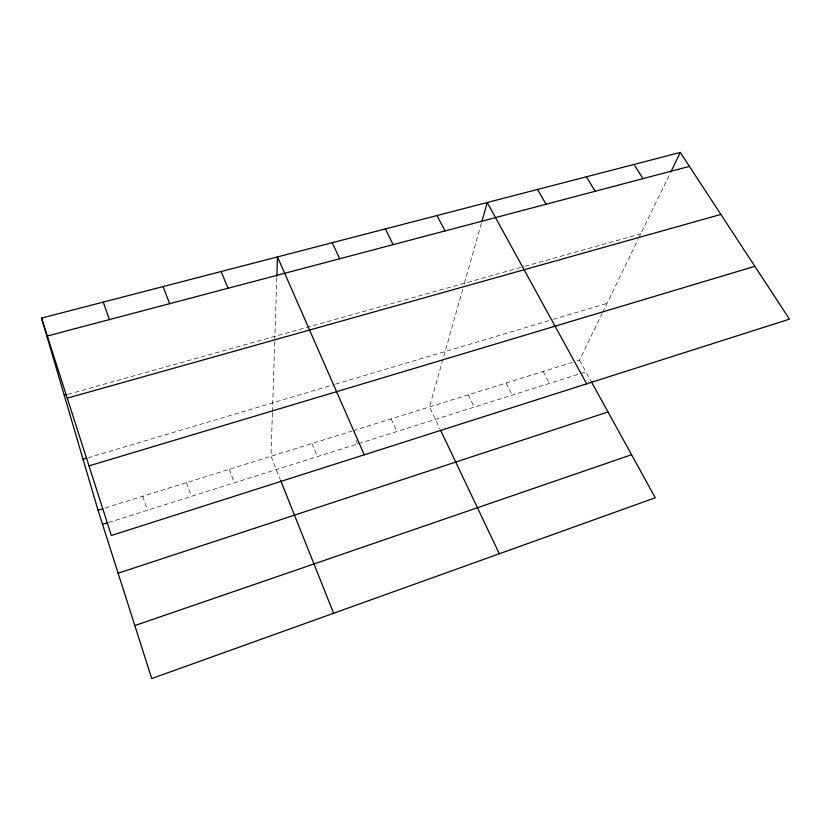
<?xml version="1.0" encoding="UTF-8"?>
<svg xmlns="http://www.w3.org/2000/svg" width="831" height="831" viewBox="0 0 831 831"><rect width="100%" height="100%" fill="white"/><g stroke="black" fill="none" stroke-linecap="round" stroke-linejoin="round"><path stroke-width="0.62" stroke-dasharray="4.16 3.12" d="M272.412 412.914L270.999 456.292L280.099 479.072M272.454 411.657L274.749 341.333M274.781 340.087L276.816 277.575M462.711 289.313L429.492 406.91L440.181 429.388M464.425 283.257L481.481 222.895M577.057 360.934L579.477 360.187L602.205 313.349M602.745 312.238L638.073 239.432M638.624 238.32L670.191 173.264M108.632 522.481L585.917 371.883M105.277 507.928L351.939 431.071M353.165 430.697L572.206 362.441M87.982 457.829L334.311 384.524M335.527 384.161L552.189 319.686M553.404 319.322L607.056 303.357M68.007 394.32L523.842 266.606M525.078 266.263L640.794 233.843M579.477 360.187L590.779 380.712M543.152 371.499L549.478 383.382M506.069 383.049L512.26 395.12M468.185 394.86L474.252 407.117M391.131 418.866L396.906 431.518M356.032 440.42L357.569 443.931M311.916 443.546L317.38 456.614M229.19 469.318L234.311 482.821M186.445 482.634L191.379 496.367M142.735 496.252L147.471 510.224"/><path stroke-width="1.25" d="M276.858 276.287L277.492 256.904L364.258 454.796M481.814 221.7L487.236 202.515L586.686 383.839M670.752 172.11L680.298 152.447L789.45 319.146L111.354 535.486L41.55 318.096L680.298 152.447M134.83 625.577L631.57 454.734M118.127 573.203L608.001 411.958M102.556 524.392L107.417 522.855M591.392 381.813L655.285 497.779L151.73 678.553L98.027 510.182L102.857 508.676M89 465.869L754.86 266.315M83.058 459.294L86.756 458.193M64.267 395.369L66.76 394.673M67.259 398.153L720.882 214.44M47.305 336.004L689.418 166.377M634.011 164.455L642.945 178.655M586.447 176.785L595.183 191.275M537.543 189.468L546.05 204.249M437.013 215.541L445.042 230.935M385.355 228.93L393.125 244.646M440.71 430.51L499.327 553.768M332.203 242.714L339.692 258.763M221.15 271.519L228.016 288.274M280.566 480.266L333.626 613.257M163.094 286.57L169.617 303.699M103.252 302.089L109.401 319.603M41.55 318.096L98.027 510.182"/></g></svg>
